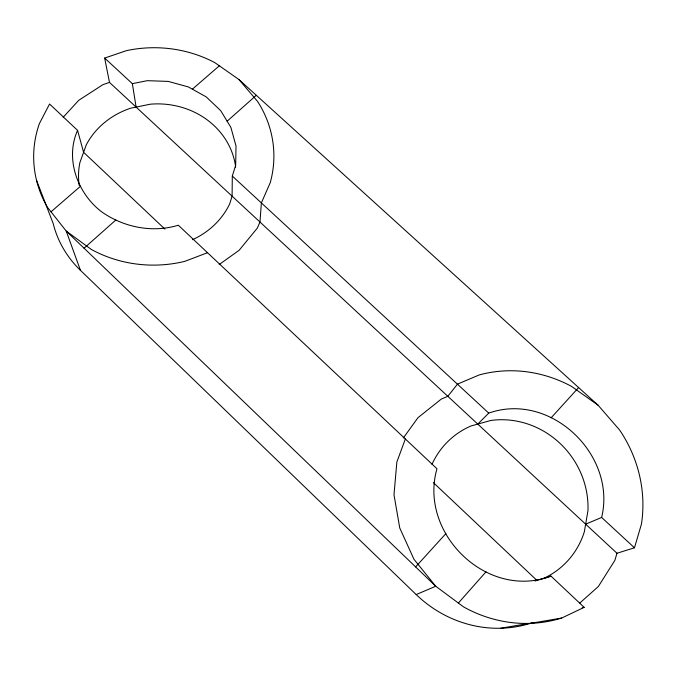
<?xml version="1.0" encoding="UTF-8"?>
<svg xmlns="http://www.w3.org/2000/svg" width="676" height="676" viewBox="0 0 676 676"><rect width="100%" height="100%" fill="white"/><g stroke="black" fill="none" stroke-linecap="round" stroke-linejoin="round"><path stroke-width="1.01" d="M579.831 603.009L598.345 586.523L614.873 560.345L616.985 553.255L634.468 547.797L641.448 524.094A129.353 121.393 51.6 0 0 619.647 430.063L598.108 405.237L238.915 79.514L214.858 62.665A120.108 108.692 -0.8 0 0 126.547 50.624L104.662 58.06L132.352 83.663L147.284 80.672L168.282 81.407L188.351 86.934L206.222 96.896L220.722 110.678L230.888 127.401L236.008 146.008L235.679 165.299L232.307 176.056L232.096 196.15L229.722 203.797A78.83 71.74 -1.2 0 1 192.567 239.676M634.468 547.797L601.632 517.453C616.867 454.813 550.509 391.277 488.748 413.112L477.771 424.089M561.663 618.058A129.353 121.393 51.6 0 1 463.575 606.904L435.741 586.253L66.214 231.057L47.548 207.422A120.108 108.692 -0.8 0 1 39.377 123.607L49.568 104.003L77.571 130.367C64.811 158.919 77.47 193.361 101.577 211.782C123.573 227.305 152.37 233.161 178.312 225.218L436.966 468.755C418.376 533.313 487.151 600.372 550.991 576.113L584.165 607.344L561.663 618.058L530.339 623.382M405.355 438.969L396.854 462.021L393.99 494.798L399.761 528.007L413.965 559.272L435.741 586.253L416.188 594.559L80.461 270.349A109.681 100.513 -1.7 0 1 53.235 223.638L36.529 180.298M403.335 437.989L417.962 417.692L441.318 399.068L447.825 396.305L457.449 384.154L479.25 374.926A129.353 121.393 51.6 0 1 571.541 386.402L598.108 405.237M458.37 603.043L486.036 571.795M415.613 566.919L445.89 533.601M551.117 417.819L578.614 387.559M63.223 117.218L78.805 100.251L102.963 84.644L109.487 82.396L616.985 553.255M84.061 248.21L115.892 219.953M227.128 121.207L256.314 95.299M51.013 211.816L80.596 186.154M192.39 89.181L219.337 65.8M219.159 264.553L239.118 250.297L257.328 228.091L259.981 222.024L261.367 202.91L270.223 182.74A120.108 108.692 -0.8 0 0 257.548 101.4L238.915 79.514M585.644 524.17L601.632 517.453M207.515 252.706L184.861 261.333A120.108 108.692 -0.8 0 1 91.268 249.402L66.214 231.057L80.461 270.349M534.995 580.988L550.991 576.113M582.213 607.707L584.165 607.344M500.629 628.249L528.978 623.416M232.307 176.056L488.748 413.112M164.961 229.147L83.596 152.303L77.571 130.367M433.375 482.622L536.921 580.405M104.662 58.06L109.487 82.396M132.352 83.663L136.113 107.095M533.263 622.419A117.48 111.041 53.8 0 1 416.188 594.559M431.989 464.311A84.669 79.726 52.4 0 1 470.986 425.973L490.835 420.464A84.669 79.726 52.4 0 1 587.959 510.642L584.36 531.699A84.669 79.726 52.4 0 1 543.876 578.293M79.244 185.587A78.83 71.74 -1.2 0 1 79.886 162.612L86.3 144.791A78.83 71.74 -1.2 0 1 130.688 108.194L150.444 104.18A78.83 71.74 -1.2 0 1 235.654 167.149"/></g></svg>
